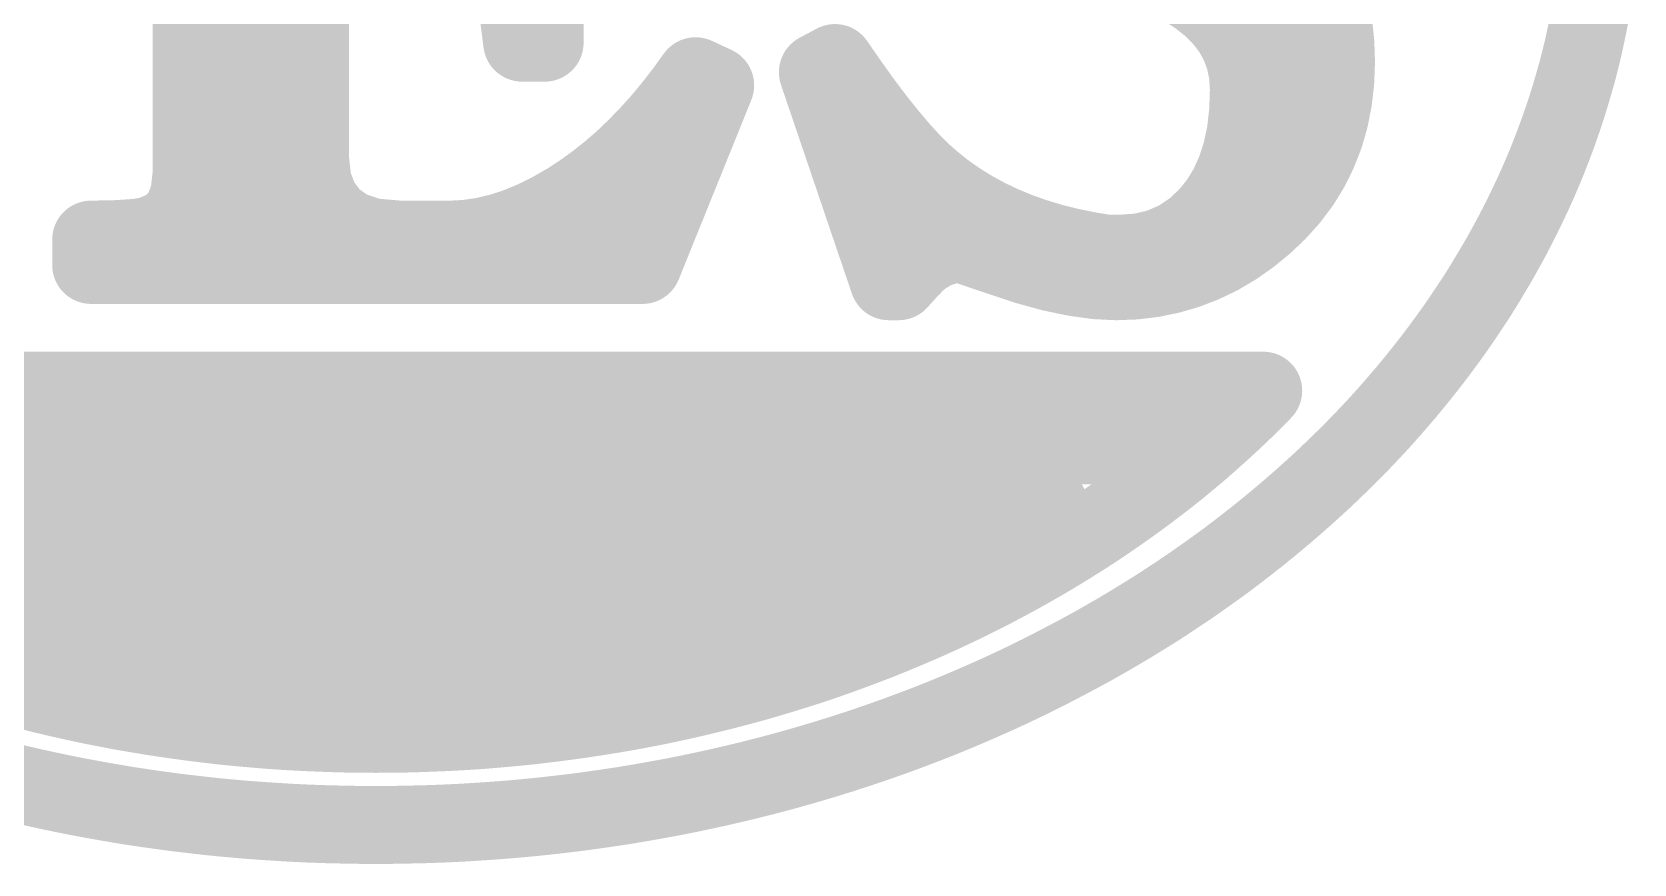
# Model space of a CAD drawing. Extents: x -1 to 307, y -1 to 111.
# Drawn here: x 223.27 to 228.49, y 94.27 to 96.98 of the extents above; entities that cross this region are included whole.
import ezdxf

# ---------------------------------------------------------------- set-up
doc = ezdxf.new("R2010")
doc.units = 0
doc.layers.get('0').update_dxf_attribs({"linetype": 'CONTINUOUS'})
doc.layers.add('2D_LINE_26', color=254, linetype='CONTINUOUS')

# ---------------------------------------------------------------- blocks, each defined once
blk = doc.blocks.new('SMOOTH_0$254')
at = {"const_width": 0.127}
blk.add_lwpolyline([(-0.0635, 0, 1), (0.0635, 0, 1)], format="xyb", close=True, dxfattribs=at)
blk = doc.blocks.new('DRAWING_2')
at = {"layer": '2D_LINE_26', "const_width": 0.254}
for points in [[(-2.0976, 1.901), (-2.0976, -0.1311)], [(-2.272, 0.0043), (-2.272, 1.7823)], [(-1.1209, 1.3959), (-1.1209, 0.4271)], [(-1.8856, 0.8633), (-1.8856, 0.0433)], [(1.0065, 0.5801), (0.9547, 0.6126)], [(2.3044, 0.6172), (2.2982, 0.5755)], [(-1.2055, 0.5152), (-1.2206, 0.5926)], [(1.0514, 0.5451), (1.0065, 0.5801)], [(1.4267, 0.5952), (1.4411, 0.5414)], [(2.2982, 0.5755), (2.2913, 0.5342)], [(-1.1943, 0.4271), (-1.2055, 0.5152)], [(1.0894, 0.507), (1.0514, 0.5451)], [(1.1206, 0.4664), (1.0894, 0.507)], [(1.2782, 0.5244), (1.3438, 0.2622)], [(1.4411, 0.5414), (1.4516, 0.4851)], [(2.2913, 0.5342), (2.2835, 0.4933)], [(1.1448, 0.4228), (1.1206, 0.4664)], [(1.4516, 0.4851), (1.4578, 0.4258)], [(2.2749, 0.4523), (2.2661, 0.4117)], [(2.2835, 0.4933), (2.2749, 0.4523)], [(-1.1209, 0.4271), (-1.1943, 0.4271)], [(1.1619, 0.3763), (1.1448, 0.4228)], [(1.4578, 0.4258), (1.4598, 0.3641)], [(2.2661, 0.4117), (2.2562, 0.371)], [(-0.2301, 0.331), (-0.174, 0.3609)], [(-0.174, 0.3609), (-0.1268, 0.2927)], [(1.1724, 0.3268), (1.1619, 0.3763)], [(1.4598, 0.3641), (1.4575, 0.3005)], [(2.2562, 0.371), (2.2458, 0.3304)], [(-0.6663, 0.2661), (-0.629, 0.3179)], [(-0.629, 0.3179), (-0.5647, 0.2881)], [(0.0013, -0.3504), (-0.2301, 0.331)], [(-0.1268, 0.2927), (-0.0819, 0.2301)], [(1.1756, 0.2747), (1.1724, 0.3268)], [(1.4575, 0.3005), (1.4503, 0.2393)], [(2.2458, 0.3304), (2.2343, 0.2904)], [(-0.5647, 0.2881), (-0.8017, -0.2973)], [(-0.7047, 0.217), (-0.6663, 0.2661)], [(1.173, 0.2016), (1.1756, 0.2747)], [(1.4503, 0.2393), (1.4388, 0.1803)], [(2.2225, 0.2504), (2.21, 0.2104)], [(2.2343, 0.2904), (2.2225, 0.2504)], [(-0.7437, 0.1701), (-0.7047, 0.217)], [(-0.0819, 0.2301), (-0.0387, 0.1731)], [(1.1652, 0.1331), (1.173, 0.2016)], [(2.21, 0.2104), (2.1966, 0.1708)], [(-0.7837, 0.1259), (-0.7437, 0.1701)], [(-0.0387, 0.1731), (0.0023, 0.1219)], [(1.311, 0.1639), (1.2127, -0.0328)], [(1.4388, 0.1803), (1.4224, 0.1239)], [(2.1966, 0.1708), (2.1828, 0.1314)], [(-0.8662, 0.0442), (-0.8246, 0.0839)], [(-0.8246, 0.0839), (-0.7837, 0.1259)], [(0.0023, 0.1219), (0.041, 0.0764)], [(1.1517, 0.0698), (1.1652, 0.1331)], [(1.4224, 0.1239), (1.4011, 0.0698)], [(2.1681, 0.0921), (2.153, 0.0531)], [(2.1828, 0.1314), (2.1681, 0.0921)], [(-1.8856, 0.0433), (-1.8774, -0.0288)], [(-0.9089, 0.0072), (-0.8662, 0.0442)], [(0.041, 0.0764), (0.0777, 0.0364)], [(0.0777, 0.0364), (0.1124, 0.0023)], [(1.1327, 0.0111), (1.1517, 0.0698)], [(1.4011, 0.0698), (1.3756, 0.018)], [(2.153, 0.0531), (2.1373, 0.0144)], [(-2.2805, -0.0731), (-2.272, 0.0043)], [(-0.9524, -0.0272), (-0.9089, 0.0072)], [(0, 0), (0.0983, -0.1639)], [(0.1124, 0.0023), (0.1449, -0.0262)], [(1.1085, -0.0426), (1.1327, 0.0111)], [(1.3756, 0.018), (1.3451, -0.0315)], [(2.1373, 0.0144), (2.1206, -0.0243)], [(-2.3057, -0.1334), (-2.2805, -0.0731)], [(-1.8774, -0.0288), (-1.8534, -0.0911)], [(-1.0419, -0.0891), (-0.9967, -0.0593)], [(-0.9967, -0.0593), (-0.9524, -0.0272)], [(0.1449, -0.0262), (0.1858, -0.0587)], [(0.1858, -0.0587), (0.2291, -0.0891)], [(1.079, -0.0914), (1.1085, -0.0426)], [(1.3451, -0.0315), (1.31, -0.0783)], [(2.1035, -0.0626), (2.0855, -0.1006)], [(2.1206, -0.0243), (2.1035, -0.0626)], [(-1.8534, -0.0911), (-1.8135, -0.1436)], [(-1.156, -0.1504), (-1.0996, -0.1223)], [(-1.0996, -0.1223), (-1.0419, -0.0891)], [(-0.8194, -0.0983), (-0.9833, -0.1967)], [(0.2291, -0.0891), (0.2743, -0.117)], [(0.2743, -0.117), (0.3215, -0.1429)], [(1.0439, -0.1354), (1.079, -0.0914)], [(1.27, -0.1229), (1.2255, -0.1652)], [(1.31, -0.0783), (1.27, -0.1229)], [(2.0855, -0.1006), (2.0671, -0.1383)], [(-2.4067, -0.2016), (-2.3477, -0.176)], [(-2.3477, -0.176), (-2.3057, -0.1334)], [(-1.9337, -0.1639), (-1.901, -0.1967)], [(-1.8135, -0.1436), (-1.7574, -0.1832)], [(-1.2674, -0.1914), (-1.212, -0.1737)], [(-1.212, -0.1737), (-1.156, -0.1504)], [(0.3215, -0.1429), (0.3713, -0.1665)], [(0.3713, -0.1665), (0.4228, -0.1878)], [(0.9957, -0.1806), (1.0439, -0.1354)], [(1.2255, -0.1652), (1.1779, -0.2039)], [(2.0481, -0.176), (2.0285, -0.2134)], [(2.0671, -0.1383), (2.0481, -0.176)], [(-2.6001, -0.2147), (-2.5162, -0.213)], [(-2.6001, -0.2973), (-2.6001, -0.2147)], [(-2.5162, -0.213), (-2.4516, -0.2088)], [(-2.4516, -0.2088), (-2.4067, -0.2016)], [(-1.7574, -0.1832), (-1.6846, -0.2068)], [(-1.6846, -0.2068), (-1.5955, -0.2147)], [(-1.5955, -0.2147), (-1.4287, -0.2147)], [(-1.4287, -0.2147), (-1.3756, -0.2121)], [(-1.3756, -0.2121), (-1.3218, -0.2042)], [(-1.3218, -0.2042), (-1.2674, -0.1914)], [(0.2386, -0.2278), (0.193, -0.2327)], [(0.3087, -0.2517), (0.2386, -0.2278)], [(0.4228, -0.1878), (0.4766, -0.2068)], [(0.4766, -0.2068), (0.5326, -0.2239)], [(0.5326, -0.2239), (0.5906, -0.2383)], [(0.8849, -0.2409), (0.9426, -0.216)], [(0.9426, -0.216), (0.9957, -0.1806)], [(1.1779, -0.2039), (1.1288, -0.2383)], [(2.0285, -0.2134), (2.0081, -0.2507)], [(0.1098, -0.272), (0.0895, -0.2897)], [(0.1501, -0.2475), (0.1098, -0.272)], [(0.193, -0.2327), (0.1501, -0.2475)], [(0.4497, -0.2989), (0.3087, -0.2517)], [(0.5906, -0.2383), (0.6509, -0.2507)], [(0.6509, -0.2507), (0.7132, -0.2609)], [(0.7132, -0.2609), (0.7538, -0.2609)], [(0.7538, -0.2609), (0.822, -0.256)], [(0.822, -0.256), (0.8849, -0.2409)], [(1.078, -0.2681), (1.0259, -0.293)], [(1.1288, -0.2383), (1.078, -0.2681)], [(2.0081, -0.2507), (1.9872, -0.2874)], [(-0.8017, -0.2973), (-2.6001, -0.2973)], [(0.0642, -0.316), (0.0334, -0.3504)], [(0.0895, -0.2897), (0.0642, -0.316)], [(0.5316, -0.3215), (0.4497, -0.2989)], [(0.6077, -0.3373), (0.5316, -0.3215)], [(0.9171, -0.3297), (0.8604, -0.3412)], [(0.9721, -0.3137), (0.9171, -0.3297)], [(1.0259, -0.293), (0.9721, -0.3137)], [(1.9655, -0.3241), (1.9436, -0.3605)], [(1.9872, -0.2874), (1.9655, -0.3241)], [(0.0334, -0.3504), (0.0013, -0.3504)], [(0.6778, -0.3471), (0.6077, -0.3373)], [(0.7424, -0.3504), (0.6778, -0.3471)], [(0.802, -0.3481), (0.7424, -0.3504)], [(0.8604, -0.3412), (0.802, -0.3481)], [(1.9436, -0.3605), (1.921, -0.3969)], [(1.8974, -0.4326), (1.8734, -0.4684)], [(1.921, -0.3969), (1.8974, -0.4326)], [(1.8734, -0.4684), (1.8492, -0.5038)], [(1.8239, -0.5388), (1.7984, -0.5736)], [(1.8492, -0.5038), (1.8239, -0.5388)], [(1.7984, -0.5736), (1.7722, -0.608)], [(1.7453, -0.6424), (1.7181, -0.6762)], [(1.7722, -0.608), (1.7453, -0.6424)], [(1.7181, -0.6762), (1.6902, -0.7099)], [(-4.5662, -0.707), (1.2225, -0.707)], [(1.1904, -0.7397), (1.1576, -0.7719)], [(1.2225, -0.707), (1.1904, -0.7397)], [(1.6617, -0.7433), (1.6329, -0.7764)], [(1.6902, -0.7099), (1.6617, -0.7433)], [(1.1242, -0.8036), (1.0901, -0.8351)], [(1.1576, -0.7719), (1.1242, -0.8036)], [(1.6329, -0.7764), (1.6034, -0.8092)], [(0.8522, -0.8194), (0.9505, -0.8194)], [(1.0901, -0.8351), (1.0554, -0.8662)], [(1.5732, -0.8417), (1.5427, -0.8738)], [(1.6034, -0.8092), (1.5732, -0.8417)], [(-4.1952, -0.8849), (0.8194, -0.8849)], [(1.0203, -0.8971), (0.9846, -0.9272)], [(1.0554, -0.8662), (1.0203, -0.8971)], [(1.5116, -0.9056), (1.4798, -0.937)], [(1.5427, -0.8738), (1.5116, -0.9056)], [(0.9482, -0.9574), (0.9112, -0.9869)], [(0.9846, -0.9272), (0.9482, -0.9574)], [(1.4798, -0.937), (1.4477, -0.9682)], [(0.9112, -0.9869), (0.8738, -1.0157)], [(1.4152, -0.999), (1.3818, -1.0295)], [(1.4477, -0.9682), (1.4152, -0.999)], [(0.8358, -1.0445), (0.7971, -1.0727)], [(0.8738, -1.0157), (0.8358, -1.0445)], [(1.3484, -1.0596), (1.3143, -1.0894)], [(1.3818, -1.0295), (1.3484, -1.0596)], [(-3.9003, -1.0816), (0.5244, -1.0816)], [(0.7581, -1.1003), (0.7184, -1.1278)], [(0.7971, -1.0727), (0.7581, -1.1003)], [(1.2795, -1.1189), (1.2445, -1.1481)], [(1.3143, -1.0894), (1.2795, -1.1189)], [(0.6784, -1.1547), (0.6378, -1.1812)], [(0.7184, -1.1278), (0.6784, -1.1547)], [(1.2445, -1.1481), (1.2088, -1.177)], [(0.5965, -1.2071), (0.5549, -1.2327)], [(0.6378, -1.1812), (0.5965, -1.2071)], [(1.1727, -1.2055), (1.1363, -1.2337)], [(1.2088, -1.177), (1.1727, -1.2055)], [(0.2622, -1.2455), (0.3278, -1.2455)], [(0.5129, -1.2576), (0.4703, -1.2822)], [(0.5549, -1.2327), (0.5129, -1.2576)], [(1.0993, -1.2615), (1.0619, -1.2887)], [(1.1363, -1.2337), (1.0993, -1.2615)], [(-3.507, -1.311), (0.1639, -1.311)], [(0.4271, -1.3064), (0.3835, -1.33)], [(0.4703, -1.2822), (0.4271, -1.3064)], [(1.0239, -1.3156), (0.9856, -1.3425)], [(1.0619, -1.2887), (1.0239, -1.3156)], [(0.295, -1.3759), (0.2501, -1.3982)], [(0.3396, -1.3533), (0.295, -1.3759)], [(0.3835, -1.33), (0.3396, -1.3533)], [(0.9465, -1.3687), (0.9075, -1.3946)], [(0.9856, -1.3425), (0.9465, -1.3687)], [(0.2045, -1.4198), (0.159, -1.4411)], [(0.2501, -1.3982), (0.2045, -1.4198)], [(0.8679, -1.4202), (0.8276, -1.4451)], [(0.9075, -1.3946), (0.8679, -1.4202)], [(-0.2622, -1.4749), (-0.1967, -1.4749)], [(0.0659, -1.4818), (0.0187, -1.5014)], [(0.1124, -1.4618), (0.0659, -1.4818)], [(0.159, -1.4411), (0.1124, -1.4618)], [(0.7869, -1.47), (0.7463, -1.4942)], [(0.8276, -1.4451), (0.7869, -1.47)], [(-2.7531, -1.5077), (-2.9498, -1.5077)], [(-2.6548, -1.506), (-0.7866, -1.506)], [(-0.7538, -1.5077), (-0.3605, -1.5077)], [(-0.0288, -1.5208), (-0.0767, -1.5391)], [(0.0187, -1.5014), (-0.0288, -1.5208)], [(0.7047, -1.5181), (0.663, -1.5417)], [(0.7463, -1.4942), (0.7047, -1.5181)], [(-0.1737, -1.5749), (-0.2229, -1.5919)], [(-0.1252, -1.5572), (-0.1737, -1.5749)], [(-0.0767, -1.5391), (-0.1252, -1.5572)], [(0.5782, -1.5873), (0.5352, -1.6096)], [(0.6208, -1.5647), (0.5782, -1.5873)], [(0.663, -1.5417), (0.6208, -1.5647)], [(-2.6548, -1.606), (-0.7866, -1.606)], [(-0.3727, -1.6394), (-0.4231, -1.6542)], [(-0.3225, -1.624), (-0.3727, -1.6394)], [(-0.2724, -1.6083), (-0.3225, -1.624)], [(-0.2229, -1.5919), (-0.2724, -1.6083)], [(0.492, -1.6316), (0.448, -1.6532)], [(0.5352, -1.6096), (0.492, -1.6316)], [(-2.8691, -1.6683), (-2.9199, -1.6542)], [(-2.8177, -1.6817), (-2.8691, -1.6683)], [(-2.7662, -1.6948), (-2.8177, -1.6817)], [(-0.5254, -1.6817), (-0.5772, -1.6948)], [(-0.4743, -1.6683), (-0.5254, -1.6817)], [(-0.4231, -1.6542), (-0.4743, -1.6683)], [(0.4041, -1.6742), (0.3595, -1.6948)], [(0.448, -1.6532), (0.4041, -1.6742)], [(-2.7141, -1.7073), (-2.7662, -1.6948)], [(-2.662, -1.7191), (-2.7141, -1.7073)], [(-2.6092, -1.7305), (-2.662, -1.7191)], [(-2.5561, -1.741), (-2.6092, -1.7305)], [(-2.503, -1.7512), (-2.5561, -1.741)], [(-0.7869, -1.741), (-0.8404, -1.7512)], [(-0.7342, -1.7305), (-0.7869, -1.741)], [(-0.6814, -1.7191), (-0.7342, -1.7305)], [(-0.6293, -1.7073), (-0.6814, -1.7191)], [(-0.5772, -1.6948), (-0.6293, -1.7073)], [(0.2694, -1.7345), (0.2239, -1.7538)], [(0.3146, -1.7148), (0.2694, -1.7345)], [(0.3595, -1.6948), (0.3146, -1.7148)], [(-2.4493, -1.7604), (-2.503, -1.7512)], [(-2.3955, -1.7692), (-2.4493, -1.7604)], [(-2.3415, -1.7774), (-2.3955, -1.7692)], [(-2.2871, -1.7849), (-2.3415, -1.7774)], [(-2.2323, -1.7918), (-2.2871, -1.7849)], [(-2.1773, -1.7984), (-2.2323, -1.7918)], [(-2.1222, -1.8039), (-2.1773, -1.7984)], [(-1.1658, -1.7984), (-1.2212, -1.8039)], [(-1.1111, -1.7918), (-1.1658, -1.7984)], [(-1.0563, -1.7849), (-1.1111, -1.7918)], [(-1.0019, -1.7774), (-1.0563, -1.7849)], [(-0.9479, -1.7692), (-1.0019, -1.7774)], [(-0.8938, -1.7604), (-0.9479, -1.7692)], [(-0.8404, -1.7512), (-0.8938, -1.7604)], [(0.1314, -1.7912), (0.0849, -1.8089)], [(0.1776, -1.7728), (0.1314, -1.7912)], [(0.2239, -1.7538), (0.1776, -1.7728)], [(-2.0665, -1.8089), (-2.1222, -1.8039)], [(-2.0108, -1.8135), (-2.0665, -1.8089)], [(-1.955, -1.8171), (-2.0108, -1.8135)], [(-1.8987, -1.82), (-1.955, -1.8171)], [(-1.8423, -1.8223), (-1.8987, -1.82)], [(-1.7856, -1.8243), (-1.8423, -1.8223)], [(-1.7289, -1.8253), (-1.7856, -1.8243)], [(-1.6715, -1.8256), (-1.7289, -1.8253)], [(-1.6145, -1.8253), (-1.6715, -1.8256)], [(-1.5578, -1.8243), (-1.6145, -1.8253)], [(-1.5011, -1.8223), (-1.5578, -1.8243)], [(-1.4447, -1.82), (-1.5011, -1.8223)], [(-1.3884, -1.8171), (-1.4447, -1.82)], [(-1.3323, -1.8135), (-1.3884, -1.8171)], [(-1.2766, -1.8089), (-1.3323, -1.8135)], [(-1.2212, -1.8039), (-1.2766, -1.8089)], [(-0.0095, -1.8436), (-0.057, -1.86)], [(0.0377, -1.8266), (-0.0095, -1.8436)], [(0.0849, -1.8089), (0.0377, -1.8266)], [(-0.1534, -1.8918), (-0.2022, -1.9069)], [(-0.1052, -1.8761), (-0.1534, -1.8918)], [(-0.057, -1.86), (-0.1052, -1.8761)], [(-0.3497, -1.9495), (-0.3995, -1.9626)], [(-0.3002, -1.9357), (-0.3497, -1.9495)], [(-0.2511, -1.9216), (-0.3002, -1.9357)], [(-0.2022, -1.9069), (-0.2511, -1.9216)], [(-2.8937, -1.9754), (-2.9439, -1.9626)], [(-2.8433, -1.9875), (-2.8937, -1.9754)], [(-2.7925, -1.9993), (-2.8433, -1.9875)], [(-2.7416, -2.0104), (-2.7925, -1.9993)], [(-0.551, -1.9993), (-0.6018, -2.0104)], [(-0.5001, -1.9875), (-0.551, -1.9993)], [(-0.4497, -1.9754), (-0.5001, -1.9875)], [(-0.3995, -1.9626), (-0.4497, -1.9754)], [(-2.6902, -2.0212), (-2.7416, -2.0104)], [(-2.6387, -2.0314), (-2.6902, -2.0212)], [(-2.5869, -2.0409), (-2.6387, -2.0314)], [(-2.5348, -2.0501), (-2.5869, -2.0409)], [(-2.4827, -2.0589), (-2.5348, -2.0501)], [(-2.4303, -2.0668), (-2.4827, -2.0589)], [(-0.8607, -2.0589), (-0.9131, -2.0668)], [(-0.8086, -2.0501), (-0.8607, -2.0589)], [(-0.7565, -2.0409), (-0.8086, -2.0501)], [(-0.7047, -2.0314), (-0.7565, -2.0409)], [(-0.6532, -2.0212), (-0.7047, -2.0314)], [(-0.6018, -2.0104), (-0.6532, -2.0212)], [(-2.3775, -2.0743), (-2.4303, -2.0668)], [(-2.3244, -2.0816), (-2.3775, -2.0743)], [(-2.271, -2.0878), (-2.3244, -2.0816)], [(-2.2176, -2.094), (-2.271, -2.0878)], [(-2.1641, -2.0993), (-2.2176, -2.094)], [(-2.1101, -2.1042), (-2.1641, -2.0993)], [(-2.056, -2.1084), (-2.1101, -2.1042)], [(-2.0016, -2.112), (-2.056, -2.1084)], [(-1.9472, -2.1153), (-2.0016, -2.112)], [(-1.3418, -2.112), (-1.3962, -2.1153)], [(-1.2874, -2.1084), (-1.3418, -2.112)], [(-1.2333, -2.1042), (-1.2874, -2.1084)], [(-1.1793, -2.0993), (-1.2333, -2.1042)], [(-1.1258, -2.094), (-1.1793, -2.0993)], [(-1.0721, -2.0878), (-1.1258, -2.094)], [(-1.019, -2.0816), (-1.0721, -2.0878)], [(-0.9659, -2.0743), (-1.019, -2.0816)], [(-0.9131, -2.0668), (-0.9659, -2.0743)], [(-1.8924, -2.1179), (-1.9472, -2.1153)], [(-1.8374, -2.1199), (-1.8924, -2.1179)], [(-1.7823, -2.1212), (-1.8374, -2.1199)], [(-1.7273, -2.1222), (-1.7823, -2.1212)], [(-1.6715, -2.1225), (-1.7273, -2.1222)], [(-1.6161, -2.1222), (-1.6715, -2.1225)], [(-1.5611, -2.1212), (-1.6161, -2.1222)], [(-1.5057, -2.1199), (-1.5611, -2.1212)], [(-1.451, -2.1179), (-1.5057, -2.1199)], [(-1.3962, -2.1153), (-1.451, -2.1179)]]:
    blk.add_lwpolyline(points, dxfattribs=at)
at = {"layer": '2D_LINE_26'}
for p in [(1.0065, 0.5801), (1.0065, 0.5801), (2.2982, 0.5755), (2.2982, 0.5755), (-1.2055, 0.5152), (-1.2055, 0.5152), (1.0514, 0.5451), (1.0514, 0.5451), (1.0894, 0.507), (1.0894, 0.507), (1.2782, 0.5244), (1.4411, 0.5414), (1.4411, 0.5414), (2.2913, 0.5342), (2.2913, 0.5342), (1.1206, 0.4664), (1.1206, 0.4664), (1.4516, 0.4851), (1.4516, 0.4851), (2.2749, 0.4523), (2.2749, 0.4523), (2.2835, 0.4933), (2.2835, 0.4933), (-1.1943, 0.4271), (-1.1943, 0.4271), (-1.1209, 0.4271), (-1.1209, 0.4271), (1.1448, 0.4228), (1.1448, 0.4228), (1.4578, 0.4258), (1.4578, 0.4258), (2.2661, 0.4117), (2.2661, 0.4117), (-0.174, 0.3609), (-0.174, 0.3609), (1.1619, 0.3763), (1.1619, 0.3763), (1.4598, 0.3641), (1.4598, 0.3641), (2.2562, 0.371), (2.2562, 0.371), (-0.629, 0.3179), (-0.629, 0.3179), (-0.2301, 0.331), (-0.2301, 0.331), (-0.1268, 0.2927), (-0.1268, 0.2927), (1.1724, 0.3268), (1.1724, 0.3268), (1.4575, 0.3005), (1.4575, 0.3005), (2.2458, 0.3304), (2.2458, 0.3304), (-0.6663, 0.2661), (-0.6663, 0.2661), (-0.5647, 0.2881), (-0.5647, 0.2881), (1.1756, 0.2747), (1.1756, 0.2747), (1.3438, 0.2622), (1.4503, 0.2393), (1.4503, 0.2393), (2.2225, 0.2504), (2.2225, 0.2504), (2.2343, 0.2904), (2.2343, 0.2904), (-0.7047, 0.217), (-0.7047, 0.217), (-0.0819, 0.2301), (-0.0819, 0.2301), (1.173, 0.2016), (1.173, 0.2016), (2.21, 0.2104), (2.21, 0.2104), (-0.7437, 0.1701), (-0.7437, 0.1701), (-0.0387, 0.1731), (-0.0387, 0.1731), (1.311, 0.1639), (1.4388, 0.1803), (1.4388, 0.1803), (2.1966, 0.1708), (2.1966, 0.1708), (-0.8246, 0.0839), (-0.8246, 0.0839), (-0.7837, 0.1259), (-0.7837, 0.1259), (0.0023, 0.1219), (0.0023, 0.1219), (1.1652, 0.1331), (1.1652, 0.1331), (1.4224, 0.1239), (1.4224, 0.1239), (2.1681, 0.0921), (2.1681, 0.0921), (2.1828, 0.1314), (2.1828, 0.1314), (-1.8856, 0.0433), (-1.8856, 0.0433), (-0.8662, 0.0442), (-0.8662, 0.0442), (0.041, 0.0764), (0.041, 0.0764), (0.0777, 0.0364), (0.0777, 0.0364), (1.1517, 0.0698), (1.1517, 0.0698), (1.4011, 0.0698), (1.4011, 0.0698), (2.153, 0.0531), (2.153, 0.0531), (-2.272, 0.0043), (-2.272, 0.0043), (-0.9089, 0.0072), (-0.9089, 0.0072), (0, 0), (0.1124, 0.0023), (0.1124, 0.0023), (1.1327, 0.0111), (1.1327, 0.0111), (1.3756, 0.018), (1.3756, 0.018), (2.1373, 0.0144), (2.1373, 0.0144), (-2.2805, -0.0731), (-2.2805, -0.0731), (-1.8774, -0.0288), (-1.8774, -0.0288), (-0.9967, -0.0593), (-0.9967, -0.0593), (-0.9524, -0.0272), (-0.9524, -0.0272), (0.1449, -0.0262), (0.1449, -0.0262), (0.1858, -0.0587), (0.1858, -0.0587), (1.1085, -0.0426), (1.1085, -0.0426), (1.2127, -0.0328), (1.3451, -0.0315), (1.3451, -0.0315), (2.1035, -0.0626), (2.1035, -0.0626), (2.1206, -0.0243), (2.1206, -0.0243), (-1.8534, -0.0911), (-1.8534, -0.0911), (-1.0996, -0.1223), (-1.0996, -0.1223), (-1.0419, -0.0891), (-1.0419, -0.0891), (-0.8194, -0.0983), (0.2291, -0.0891), (0.2291, -0.0891), (0.2743, -0.117), (0.2743, -0.117), (1.079, -0.0914), (1.079, -0.0914), (1.27, -0.1229), (1.27, -0.1229), (1.31, -0.0783), (1.31, -0.0783), (2.0855, -0.1006), (2.0855, -0.1006), (-2.3477, -0.176), (-2.3477, -0.176), (-2.3057, -0.1334), (-2.3057, -0.1334), (-2.0976, -0.1311), (-1.9337, -0.1639), (-1.8135, -0.1436), (-1.8135, -0.1436), (-1.212, -0.1737), (-1.212, -0.1737), (-1.156, -0.1504), (-1.156, -0.1504), (0.0983, -0.1639), (0.3215, -0.1429), (0.3215, -0.1429), (0.3713, -0.1665), (0.3713, -0.1665), (1.0439, -0.1354), (1.0439, -0.1354), (1.2255, -0.1652), (1.2255, -0.1652), (2.0481, -0.176), (2.0481, -0.176), (2.0671, -0.1383), (2.0671, -0.1383), (-2.6001, -0.2147), (-2.6001, -0.2147), (-2.5162, -0.213), (-2.5162, -0.213), (-2.4516, -0.2088), (-2.4516, -0.2088), (-2.4067, -0.2016), (-2.4067, -0.2016), (-1.901, -0.1967), (-1.7574, -0.1832), (-1.7574, -0.1832), (-1.6846, -0.2068), (-1.6846, -0.2068), (-1.5955, -0.2147), (-1.5955, -0.2147), (-1.4287, -0.2147), (-1.4287, -0.2147), (-1.3756, -0.2121), (-1.3756, -0.2121), (-1.3218, -0.2042), (-1.3218, -0.2042), (-1.2674, -0.1914), (-1.2674, -0.1914), (-0.9833, -0.1967), (0.2386, -0.2278), (0.2386, -0.2278), (0.4228, -0.1878), (0.4228, -0.1878), (0.4766, -0.2068), (0.4766, -0.2068), (0.5326, -0.2239), (0.5326, -0.2239), (0.9426, -0.216), (0.9426, -0.216), (0.9957, -0.1806), (0.9957, -0.1806), (1.1779, -0.2039), (1.1779, -0.2039), (2.0285, -0.2134), (2.0285, -0.2134), (0.1098, -0.272), (0.1098, -0.272), (0.1501, -0.2475), (0.1501, -0.2475), (0.193, -0.2327), (0.193, -0.2327), (0.3087, -0.2517), (0.3087, -0.2517), (0.5906, -0.2383), (0.5906, -0.2383), (0.6509, -0.2507), (0.6509, -0.2507), (0.7132, -0.2609), (0.7132, -0.2609), (0.7538, -0.2609), (0.7538, -0.2609), (0.822, -0.256), (0.822, -0.256), (0.8849, -0.2409), (0.8849, -0.2409), (1.078, -0.2681), (1.078, -0.2681), (1.1288, -0.2383), (1.1288, -0.2383), (2.0081, -0.2507), (2.0081, -0.2507), (-2.6001, -0.2973), (-2.6001, -0.2973), (-0.8017, -0.2973), (-0.8017, -0.2973), (0.0642, -0.316), (0.0642, -0.316), (0.0895, -0.2897), (0.0895, -0.2897), (0.4497, -0.2989), (0.4497, -0.2989), (0.5316, -0.3215), (0.5316, -0.3215), (0.9171, -0.3297), (0.9171, -0.3297), (0.9721, -0.3137), (0.9721, -0.3137), (1.0259, -0.293), (1.0259, -0.293), (1.9655, -0.3241), (1.9655, -0.3241), (1.9872, -0.2874), (1.9872, -0.2874), (0.0013, -0.3504), (0.0013, -0.3504), (0.0334, -0.3504), (0.0334, -0.3504), (0.6077, -0.3373), (0.6077, -0.3373), (0.6778, -0.3471), (0.6778, -0.3471), (0.7424, -0.3504), (0.7424, -0.3504), (0.802, -0.3481), (0.802, -0.3481), (0.8604, -0.3412), (0.8604, -0.3412), (1.9436, -0.3605), (1.9436, -0.3605), (1.8974, -0.4326), (1.8974, -0.4326), (1.921, -0.3969), (1.921, -0.3969), (1.8734, -0.4684), (1.8734, -0.4684), (1.8239, -0.5388), (1.8239, -0.5388), (1.8492, -0.5038), (1.8492, -0.5038), (1.7984, -0.5736), (1.7984, -0.5736), (1.7453, -0.6424), (1.7453, -0.6424), (1.7722, -0.608), (1.7722, -0.608), (1.7181, -0.6762), (1.7181, -0.6762), (1.1904, -0.7397), (1.1904, -0.7397), (1.2225, -0.707), (1.2225, -0.707), (1.6617, -0.7433), (1.6617, -0.7433), (1.6902, -0.7099), (1.6902, -0.7099), (1.1242, -0.8036), (1.1242, -0.8036), (1.1576, -0.7719), (1.1576, -0.7719), (1.6329, -0.7764), (1.6329, -0.7764), (0.8522, -0.8194), (0.9505, -0.8194), (1.0901, -0.8351), (1.0901, -0.8351), (1.5732, -0.8417), (1.5732, -0.8417), (1.6034, -0.8092), (1.6034, -0.8092), (0.8194, -0.8849), (1.0203, -0.8971), (1.0203, -0.8971), (1.0554, -0.8662), (1.0554, -0.8662), (1.5116, -0.9056), (1.5116, -0.9056), (1.5427, -0.8738), (1.5427, -0.8738), (0.9482, -0.9574), (0.9482, -0.9574), (0.9846, -0.9272), (0.9846, -0.9272), (1.4798, -0.937), (1.4798, -0.937), (0.9112, -0.9869), (0.9112, -0.9869), (1.4152, -0.999), (1.4152, -0.999), (1.4477, -0.9682), (1.4477, -0.9682), (0.8358, -1.0445), (0.8358, -1.0445), (0.8738, -1.0157), (0.8738, -1.0157), (1.3484, -1.0596), (1.3484, -1.0596), (1.3818, -1.0295), (1.3818, -1.0295), (0.5244, -1.0816), (0.7581, -1.1003), (0.7581, -1.1003), (0.7971, -1.0727), (0.7971, -1.0727), (1.2795, -1.1189), (1.2795, -1.1189), (1.3143, -1.0894), (1.3143, -1.0894), (0.6784, -1.1547), (0.6784, -1.1547), (0.7184, -1.1278), (0.7184, -1.1278), (1.2445, -1.1481), (1.2445, -1.1481), (0.5965, -1.2071), (0.5965, -1.2071), (0.6378, -1.1812), (0.6378, -1.1812), (1.1727, -1.2055), (1.1727, -1.2055), (1.2088, -1.177), (1.2088, -1.177), (0.2622, -1.2455), (0.3278, -1.2455), (0.5129, -1.2576), (0.5129, -1.2576), (0.5549, -1.2327), (0.5549, -1.2327), (1.0993, -1.2615), (1.0993, -1.2615), (1.1363, -1.2337), (1.1363, -1.2337), (0.1639, -1.311), (0.4271, -1.3064), (0.4271, -1.3064), (0.4703, -1.2822), (0.4703, -1.2822), (1.0239, -1.3156), (1.0239, -1.3156), (1.0619, -1.2887), (1.0619, -1.2887), (0.295, -1.3759), (0.295, -1.3759), (0.3396, -1.3533), (0.3396, -1.3533), (0.3835, -1.33), (0.3835, -1.33), (0.9465, -1.3687), (0.9465, -1.3687), (0.9856, -1.3425), (0.9856, -1.3425), (0.2045, -1.4198), (0.2045, -1.4198), (0.2501, -1.3982), (0.2501, -1.3982), (0.8679, -1.4202), (0.8679, -1.4202), (0.9075, -1.3946), (0.9075, -1.3946), (-0.2622, -1.4749), (-0.1967, -1.4749), (0.0659, -1.4818), (0.0659, -1.4818), (0.1124, -1.4618), (0.1124, -1.4618), (0.159, -1.4411), (0.159, -1.4411), (0.7869, -1.47), (0.7869, -1.47), (0.8276, -1.4451), (0.8276, -1.4451), (-2.7531, -1.5077), (-2.6548, -1.506), (-0.7866, -1.506), (-0.7538, -1.5077), (-0.3605, -1.5077), (-0.0288, -1.5208), (-0.0288, -1.5208), (0.0187, -1.5014), (0.0187, -1.5014), (0.7047, -1.5181), (0.7047, -1.5181), (0.7463, -1.4942), (0.7463, -1.4942), (-0.1737, -1.5749), (-0.1737, -1.5749), (-0.1252, -1.5572), (-0.1252, -1.5572), (-0.0767, -1.5391), (-0.0767, -1.5391), (0.5782, -1.5873), (0.5782, -1.5873), (0.6208, -1.5647), (0.6208, -1.5647), (0.663, -1.5417), (0.663, -1.5417), (-2.6548, -1.606), (-0.7866, -1.606), (-0.3727, -1.6394), (-0.3727, -1.6394), (-0.3225, -1.624), (-0.3225, -1.624), (-0.2724, -1.6083), (-0.2724, -1.6083), (-0.2229, -1.5919), (-0.2229, -1.5919), (0.492, -1.6316), (0.492, -1.6316), (0.5352, -1.6096), (0.5352, -1.6096), (-2.8691, -1.6683), (-2.8691, -1.6683), (-2.8177, -1.6817), (-2.8177, -1.6817), (-0.5254, -1.6817), (-0.5254, -1.6817), (-0.4743, -1.6683), (-0.4743, -1.6683), (-0.4231, -1.6542), (-0.4231, -1.6542), (0.4041, -1.6742), (0.4041, -1.6742), (0.448, -1.6532), (0.448, -1.6532), (-2.7662, -1.6948), (-2.7662, -1.6948), (-2.7141, -1.7073), (-2.7141, -1.7073), (-2.662, -1.7191), (-2.662, -1.7191), (-2.6092, -1.7305), (-2.6092, -1.7305), (-2.5561, -1.741), (-2.5561, -1.741), (-0.7869, -1.741), (-0.7869, -1.741), (-0.7342, -1.7305), (-0.7342, -1.7305), (-0.6814, -1.7191), (-0.6814, -1.7191), (-0.6293, -1.7073), (-0.6293, -1.7073), (-0.5772, -1.6948), (-0.5772, -1.6948), (0.2694, -1.7345), (0.2694, -1.7345), (0.3146, -1.7148), (0.3146, -1.7148), (0.3595, -1.6948), (0.3595, -1.6948), (-2.503, -1.7512), (-2.503, -1.7512), (-2.4493, -1.7604), (-2.4493, -1.7604), (-2.3955, -1.7692), (-2.3955, -1.7692), (-2.3415, -1.7774), (-2.3415, -1.7774), (-2.2871, -1.7849), (-2.2871, -1.7849), (-2.2323, -1.7918), (-2.2323, -1.7918), (-2.1773, -1.7984), (-2.1773, -1.7984), (-1.1658, -1.7984), (-1.1658, -1.7984), (-1.1111, -1.7918), (-1.1111, -1.7918), (-1.0563, -1.7849), (-1.0563, -1.7849), (-1.0019, -1.7774), (-1.0019, -1.7774), (-0.9479, -1.7692), (-0.9479, -1.7692), (-0.8938, -1.7604), (-0.8938, -1.7604), (-0.8404, -1.7512), (-0.8404, -1.7512), (0.1314, -1.7912), (0.1314, -1.7912), (0.1776, -1.7728), (0.1776, -1.7728), (0.2239, -1.7538), (0.2239, -1.7538), (-2.1222, -1.8039), (-2.1222, -1.8039), (-2.0665, -1.8089), (-2.0665, -1.8089), (-2.0108, -1.8135), (-2.0108, -1.8135), (-1.955, -1.8171), (-1.955, -1.8171), (-1.8987, -1.82), (-1.8987, -1.82), (-1.8423, -1.8223), (-1.8423, -1.8223), (-1.7856, -1.8243), (-1.7856, -1.8243), (-1.7289, -1.8253), (-1.7289, -1.8253), (-1.6715, -1.8256), (-1.6715, -1.8256), (-1.6145, -1.8253), (-1.6145, -1.8253), (-1.5578, -1.8243), (-1.5578, -1.8243), (-1.5011, -1.8223), (-1.5011, -1.8223), (-1.4447, -1.82), (-1.4447, -1.82), (-1.3884, -1.8171), (-1.3884, -1.8171), (-1.3323, -1.8135), (-1.3323, -1.8135), (-1.2766, -1.8089), (-1.2766, -1.8089), (-1.2212, -1.8039), (-1.2212, -1.8039), (-0.0095, -1.8436), (-0.0095, -1.8436), (0.0377, -1.8266), (0.0377, -1.8266), (0.0849, -1.8089), (0.0849, -1.8089), (-0.1534, -1.8918), (-0.1534, -1.8918), (-0.1052, -1.8761), (-0.1052, -1.8761), (-0.057, -1.86), (-0.057, -1.86), (-0.3497, -1.9495), (-0.3497, -1.9495), (-0.3002, -1.9357), (-0.3002, -1.9357), (-0.2511, -1.9216), (-0.2511, -1.9216), (-0.2022, -1.9069), (-0.2022, -1.9069), (-2.8937, -1.9754), (-2.8937, -1.9754), (-2.8433, -1.9875), (-2.8433, -1.9875), (-2.7925, -1.9993), (-2.7925, -1.9993), (-0.551, -1.9993), (-0.551, -1.9993), (-0.5001, -1.9875), (-0.5001, -1.9875), (-0.4497, -1.9754), (-0.4497, -1.9754), (-0.3995, -1.9626), (-0.3995, -1.9626), (-2.7416, -2.0104), (-2.7416, -2.0104), (-2.6902, -2.0212), (-2.6902, -2.0212), (-2.6387, -2.0314), (-2.6387, -2.0314), (-2.5869, -2.0409), (-2.5869, -2.0409), (-2.5348, -2.0501), (-2.5348, -2.0501), (-2.4827, -2.0589), (-2.4827, -2.0589), (-0.8607, -2.0589), (-0.8607, -2.0589), (-0.8086, -2.0501), (-0.8086, -2.0501), (-0.7565, -2.0409), (-0.7565, -2.0409), (-0.7047, -2.0314), (-0.7047, -2.0314), (-0.6532, -2.0212), (-0.6532, -2.0212), (-0.6018, -2.0104), (-0.6018, -2.0104), (-2.4303, -2.0668), (-2.4303, -2.0668), (-2.3775, -2.0743), (-2.3775, -2.0743), (-2.3244, -2.0816), (-2.3244, -2.0816), (-2.271, -2.0878), (-2.271, -2.0878), (-2.2176, -2.094), (-2.2176, -2.094), (-2.1641, -2.0993), (-2.1641, -2.0993), (-2.1101, -2.1042), (-2.1101, -2.1042), (-2.056, -2.1084), (-2.056, -2.1084), (-2.0016, -2.112), (-2.0016, -2.112), (-1.3418, -2.112), (-1.3418, -2.112), (-1.2874, -2.1084), (-1.2874, -2.1084), (-1.2333, -2.1042), (-1.2333, -2.1042), (-1.1793, -2.0993), (-1.1793, -2.0993), (-1.1258, -2.094), (-1.1258, -2.094), (-1.0721, -2.0878), (-1.0721, -2.0878), (-1.019, -2.0816), (-1.019, -2.0816), (-0.9659, -2.0743), (-0.9659, -2.0743), (-0.9131, -2.0668), (-0.9131, -2.0668), (-1.9472, -2.1153), (-1.9472, -2.1153), (-1.8924, -2.1179), (-1.8924, -2.1179), (-1.8374, -2.1199), (-1.8374, -2.1199), (-1.7823, -2.1212), (-1.7823, -2.1212), (-1.7273, -2.1222), (-1.7273, -2.1222), (-1.6715, -2.1225), (-1.6715, -2.1225), (-1.6161, -2.1222), (-1.6161, -2.1222), (-1.5611, -2.1212), (-1.5611, -2.1212), (-1.5057, -2.1199), (-1.5057, -2.1199), (-1.451, -2.1179), (-1.451, -2.1179), (-1.3962, -2.1153), (-1.3962, -2.1153)]:
    blk.add_blockref('SMOOTH_0$254', p, dxfattribs=at)

msp = doc.modelspace()

# ---------------------------------------------------------------- block references
msp.add_blockref('DRAWING_2', (226.06, 96.52))

doc.saveas('drawing.dxf')
